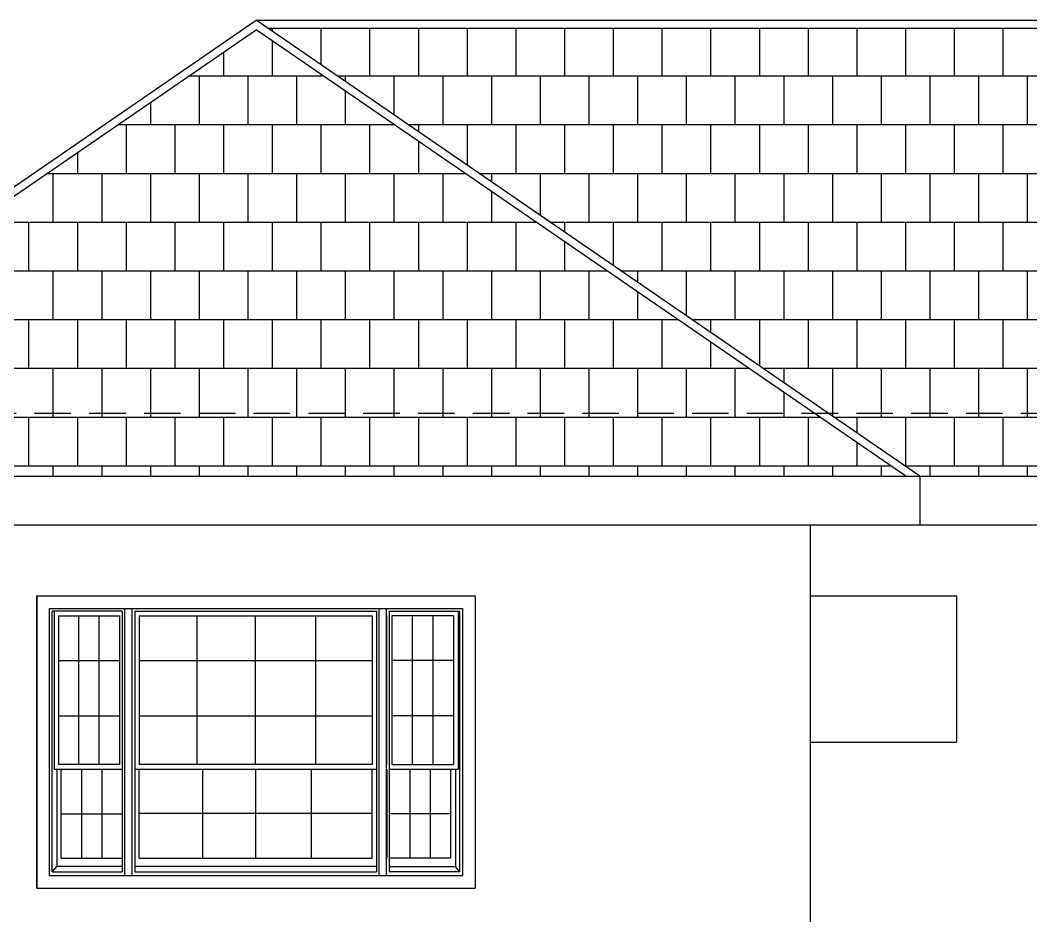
# Model space of a CAD drawing. Header units: inches. Extents: x 8172 to 11619, y -1386 to 1167.
# Drawn here: x 10459.9 to 10625.9, y -1193.9 to -1046.9 of the extents above; entities that cross this region are included whole.
import ezdxf

# ---------------------------------------------------------------- set-up
doc = ezdxf.new("R2010")
doc.units = ezdxf.units.IN
doc.header["$LTSCALE"] = 48
doc.header["$MEASUREMENT"] = 0
doc.linetypes.add('0', pattern=[0])
doc.linetypes.add('HIDDEN2', pattern=[0.1875, 0.125, -0.0625])
doc.layers.add('A-Glaz', color=92, linetype='Continuous')
doc.layers.add('A-Wall', color=40, linetype='Continuous')

msp = doc.modelspace()

# ---------------------------------------------------------------- hatches: boundary and pattern name
h = msp.add_hatch()
h.set_pattern_fill('AR-B88', color=8, style=0)
h.set_pattern_definition([(0, (-3762.6475, -2400.059), (0, 8), []), (90, (-3762.6475, -2400.0588), (-4, 8), [8, -8])])
h.paths.add_polyline_path([(10746.66, -1048.49), (10639.95, -1121.77), (10853.36, -1121.77)])
h.paths.add_polyline_path([(10744.76, -1048.21), (10500.55, -1048.21), (10607.66, -1121.77), (10637.66, -1121.77)])
h.paths.add_polyline_path([(10498.66, -1048.49), (10391.95, -1121.77), (10605.36, -1121.77)])

# ---------------------------------------------------------------- linework, layer by layer
at = {"color": 5}
for p, q in [((10389.66, -1121.77), (10498.66, -1046.91)), ((10607.66, -1121.77), (10498.66, -1046.91)), ((10498.66, -1046.91), (10746.66, -1046.91)), ((10391.95, -1121.77), (10498.66, -1048.49)), ((10605.36, -1121.77), (10498.66, -1048.49)), ((10500.55, -1048.21), (10744.76, -1048.21)), ((10389.66, -1121.77), (10607.66, -1121.77)), ((10607.66, -1121.77), (10607.66, -1129.77)), ((10607.66, -1121.77), (10637.66, -1121.77)), ((10389.66, -1129.77), (10607.66, -1129.77)), ((10607.66, -1129.77), (10637.66, -1129.77))]:
    msp.add_line(p, q, dxfattribs=at)
at = {"color": 8, "linetype": 'HIDDEN2'}
msp.add_line((10309.25, -1111.41), (10905.53, -1111.41), dxfattribs=at)
msp.add_line((10462.66, -1141.41), (10462.66, -1189.41))
at = {"layer": 'A-Glaz', "linetype": '0'}
for p, q in [((10462.66, -1189.41), (10462.66, -1141.41)), ((10462.66, -1141.41), (10534.66, -1141.41)), ((10534.66, -1141.41), (10534.66, -1189.41)), ((10589.66, -1141.41), (10613.66, -1141.41)), ((10613.66, -1141.41), (10613.66, -1165.41)), ((10464.74, -1187.32), (10464.74, -1143.49)), ((10464.74, -1143.49), (10532.57, -1143.49)), ((10465.19, -1186.73), (10465.19, -1143.94)), ((10476.64, -1143.94), (10465.19, -1143.94)), ((10465.48, -1143.94), (10465.48, -1169.84)), ((10466.23, -1144.68), (10466.23, -1169.1)), ((10466.23, -1144.68), (10476.2, -1144.68)), ((10469.55, -1169.1), (10469.55, -1144.68)), ((10472.87, -1169.1), (10472.87, -1144.68)), ((10476.2, -1144.68), (10476.2, -1169.1)), ((10476.64, -1143.94), (10476.64, -1186.73)), ((10477.09, -1187.32), (10477.09, -1143.49)), ((10478.28, -1187.32), (10478.28, -1143.49)), ((10478.73, -1143.94), (10478.73, -1186.73)), ((10478.73, -1143.94), (10518.44, -1143.94)), ((10479.47, -1144.68), (10479.47, -1169.1)), ((10479.47, -1144.68), (10517.7, -1144.68)), ((10488.99, -1169.1), (10488.99, -1144.68)), ((10498.58, -1169.1), (10498.58, -1144.68)), ((10508.48, -1169.1), (10508.48, -1144.68)), ((10517.7, -1144.68), (10517.7, -1169.1)), ((10518.44, -1143.94), (10518.44, -1186.73)), ((10518.89, -1187.32), (10518.89, -1143.49)), ((10520.08, -1187.32), (10520.08, -1143.49)), ((10520.13, -1169.1), (10520.13, -1144.68)), ((10520.52, -1143.94), (10520.52, -1186.73)), ((10520.52, -1143.94), (10532.13, -1143.94)), ((10520.97, -1144.68), (10520.97, -1169.1)), ((10531.09, -1144.68), (10520.97, -1144.68)), ((10524.34, -1169.1), (10524.34, -1144.68)), ((10527.71, -1169.1), (10527.71, -1144.68)), ((10531.09, -1144.68), (10531.09, -1169.1)), ((10531.83, -1143.94), (10531.83, -1169.84)), ((10532.13, -1186.73), (10532.13, -1143.94)), ((10532.57, -1143.49), (10532.57, -1187.32)), ((10466.23, -1152.01), (10476.2, -1152.01)), ((10479.47, -1152.01), (10517.7, -1152.01)), ((10531.09, -1152.01), (10520.97, -1152.01)), ((10466.23, -1161.11), (10476.2, -1161.11)), ((10479.47, -1161.11), (10517.7, -1161.11)), ((10531.09, -1161.11), (10520.97, -1161.11)), ((10589.66, -1165.41), (10613.66, -1165.41)), ((10465.48, -1169.84), (10476.64, -1169.84)), ((10465.93, -1169.84), (10465.93, -1185.84)), ((10476.2, -1169.1), (10466.23, -1169.1)), ((10466.67, -1184.5), (10466.67, -1169.84)), ((10470, -1169.84), (10470, -1184.5)), ((10473.32, -1169.84), (10473.32, -1184.5)), ((10478.73, -1169.84), (10518.44, -1169.84)), ((10517.7, -1169.1), (10479.47, -1169.1)), ((10479.47, -1184.5), (10479.47, -1169.84)), ((10489.88, -1169.84), (10489.88, -1184.5)), ((10498.58, -1169.84), (10498.58, -1184.5)), ((10507.71, -1169.84), (10507.71, -1184.5)), ((10517.7, -1184.5), (10517.7, -1169.84)), ((10520.13, -1169.84), (10520.13, -1184.5)), ((10520.52, -1169.84), (10531.83, -1169.84)), ((10520.97, -1169.1), (10531.09, -1169.1)), ((10523.9, -1169.84), (10523.9, -1184.5)), ((10527.27, -1169.84), (10527.27, -1184.5)), ((10530.64, -1184.5), (10530.64, -1169.84)), ((10531.38, -1169.84), (10531.38, -1185.84)), ((10466.67, -1177.17), (10476.64, -1177.17)), ((10479.47, -1177.1), (10517.7, -1177.1)), ((10530.64, -1177.17), (10520.52, -1177.17)), ((10466.67, -1184.5), (10476.64, -1184.5)), ((10479.47, -1184.5), (10517.7, -1184.5)), ((10530.64, -1184.5), (10520.52, -1184.5)), ((10465.19, -1186.73), (10465.93, -1185.84)), ((10476.64, -1185.84), (10465.93, -1185.84)), ((10518.44, -1185.84), (10478.73, -1185.84)), ((10520.52, -1185.84), (10531.38, -1185.84)), ((10532.13, -1186.73), (10531.38, -1185.84)), ((10464.74, -1187.32), (10532.57, -1187.32)), ((10465.19, -1186.73), (10476.64, -1186.73)), ((10478.73, -1186.73), (10518.44, -1186.73)), ((10532.13, -1186.73), (10520.52, -1186.73)), ((10462.66, -1189.41), (10534.66, -1189.41))]:
    msp.add_line(p, q, dxfattribs=at)
at = {"layer": 'A-Wall'}
msp.add_line((10589.66, -1129.77), (10589.66, -1235.57), dxfattribs=at)

doc.saveas('drawing.dxf')
